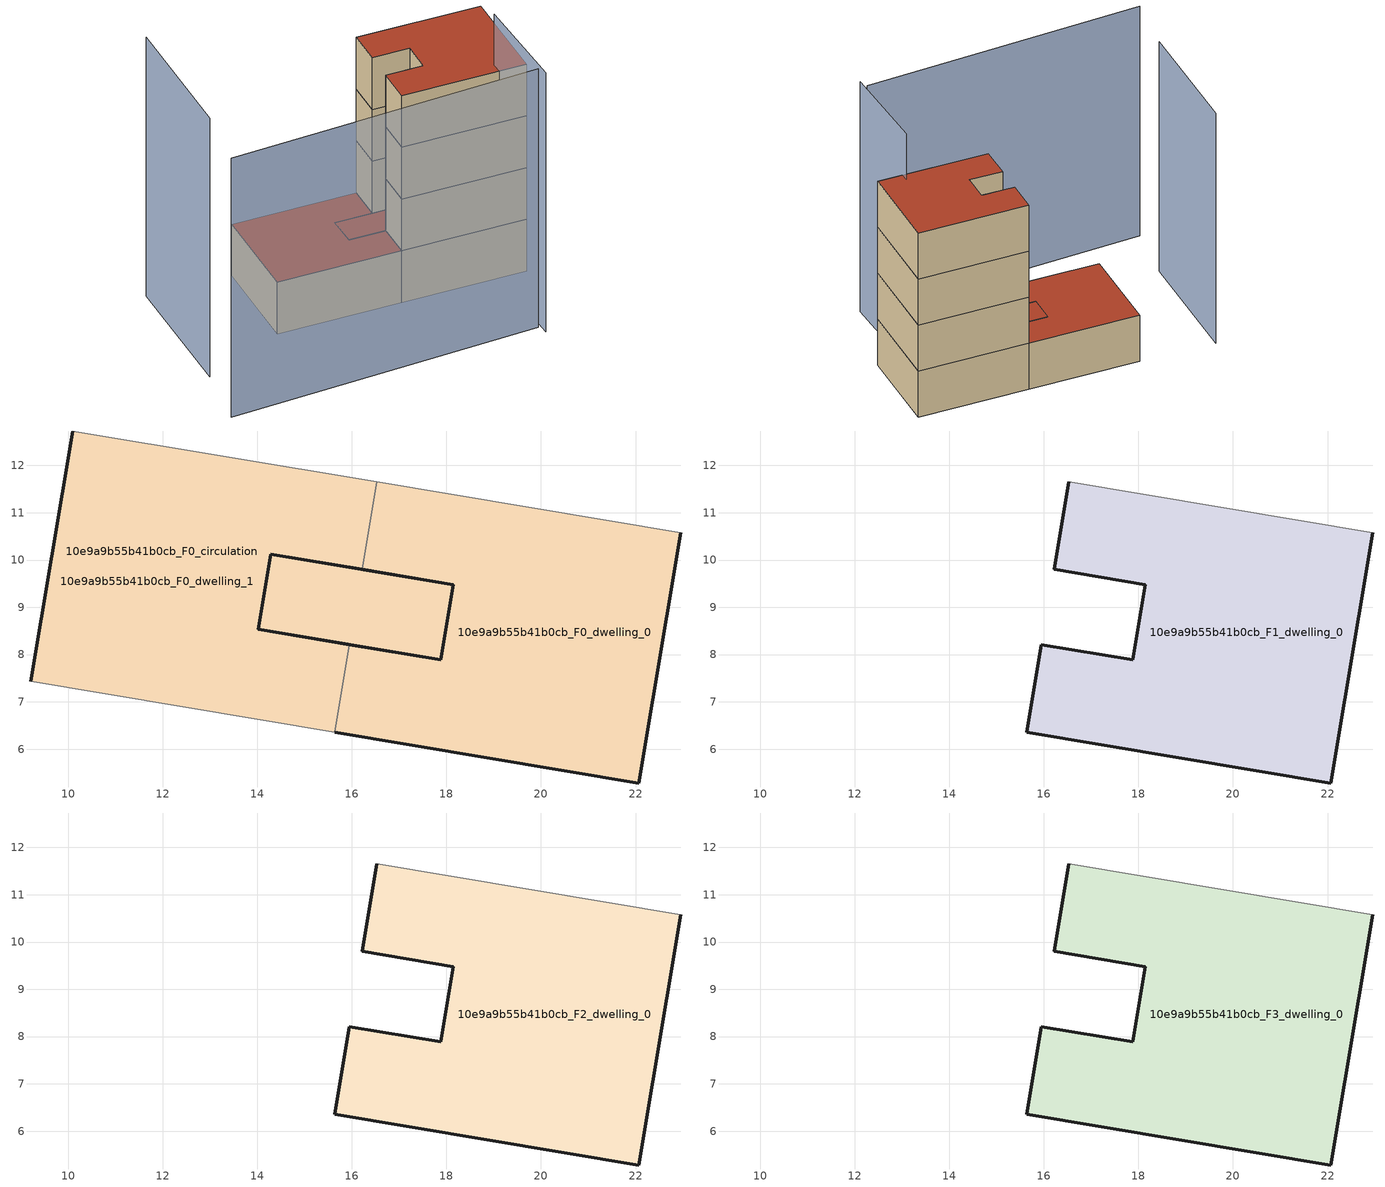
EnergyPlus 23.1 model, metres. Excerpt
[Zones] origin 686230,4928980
10e9a9b55b41b0cb_F0_dwelling_0
 floor ground (EU_floor_Construction): 22.95,10.58 22.07,5.29 15.64,6.36 15.95,8.21 17.88,7.89 18.14,9.48 16.22,9.8 16.53,11.65 z0; 18.14,9.48 17.88,7.89 15.95,8.21 14.02,8.54 14.29,10.12 z0
 wall outside (EU_wall_Construction): 16.22,9.8 18.14,9.48 17.88,7.89 15.95,8.21 / 15.64,6.36 22.07,5.29 22.95,10.58 z0:3
 wall adiabatic (EU_wall_Construction): 22.95,10.58 16.53,11.65 z0:3
 wall to 10e9a9b55b41b0cb_F0_dwelling_1 (EU_wall_Construction): 16.53,11.65 16.22,9.8 / 15.95,8.21 15.64,6.36 z0:3
 roof outside (EU_floor_Construction): 17.88,7.89 18.14,9.48 14.29,10.12 14.02,8.54 15.95,8.21 z3
10e9a9b55b41b0cb_F0_dwelling_1
 floor ground (EU_floor_Construction): 16.53,11.65 16.22,9.8 14.29,10.12 14.02,8.54 15.95,8.21 15.64,6.36 9.22,7.44 10.1,12.73 z0; 18.14,9.48 17.88,7.89 15.95,8.21 14.02,8.54 14.29,10.12 z0
 wall outside (EU_wall_Construction): 15.95,8.21 14.02,8.54 14.29,10.12 16.22,9.8 / 10.1,12.73 9.22,7.44 z0:3
 wall adiabatic (EU_wall_Construction): 9.22,7.44 15.64,6.36 / 16.53,11.65 10.1,12.73 z0:3
 roof outside (EU_roof_Construction): 17.88,7.89 18.14,9.48 14.29,10.12 14.02,8.54 15.95,8.21 z3; 15.64,6.36 15.95,8.21 14.02,8.54 14.29,10.12 16.22,9.8 16.53,11.65 10.1,12.73 9.22,7.44 z3
10e9a9b55b41b0cb_F0_circulation
 floor ground (EU_floor_Construction): 22.95,10.58 22.07,5.29 15.64,6.36 15.95,8.21 17.88,7.89 18.14,9.48 16.22,9.8 16.53,11.65 z0; 18.14,9.48 17.88,7.89 15.95,8.21 14.02,8.54 14.29,10.12 z0; 16.53,11.65 16.22,9.8 14.29,10.12 14.02,8.54 15.95,8.21 15.64,6.36 9.22,7.44 10.1,12.73 z0
 wall outside (EU_wall_Construction): 14.29,10.12 14.02,8.54 17.88,7.89 18.14,9.48 14.29,10.12 z0:3
 roof outside (EU_roof_Construction): 22.07,5.29 22.95,10.58 16.53,11.65 16.22,9.8 18.14,9.48 17.88,7.89 15.95,8.21 15.64,6.36 z3; 17.88,7.89 18.14,9.48 14.29,10.12 14.02,8.54 15.95,8.21 z3; 15.64,6.36 15.95,8.21 14.02,8.54 14.29,10.12 16.22,9.8 16.53,11.65 10.1,12.73 9.22,7.44 z3
10e9a9b55b41b0cb_F1_dwelling_0
 floor to 10e9a9b55b41b0cb_F0_dwelling_0 (EU_floor_Construction): 22.95,10.58 22.07,5.29 15.64,6.36 15.95,8.21 17.88,7.89 18.14,9.48 16.22,9.8 16.53,11.65 z3
 wall outside (EU_wall_Construction): 16.53,11.65 16.22,9.8 18.14,9.48 17.88,7.89 15.95,8.21 15.64,6.36 22.07,5.29 22.95,10.58 z3:6
 wall adiabatic (EU_wall_Construction): 22.95,10.58 16.53,11.65 z3:6
10e9a9b55b41b0cb_F2_dwelling_0
 floor to 10e9a9b55b41b0cb_F1_dwelling_0 (EU_floor_Construction): 22.95,10.58 22.07,5.29 15.64,6.36 15.95,8.21 17.88,7.89 18.14,9.48 16.22,9.8 16.53,11.65 z6
 wall outside (EU_wall_Construction): 16.53,11.65 16.22,9.8 18.14,9.48 17.88,7.89 15.95,8.21 15.64,6.36 22.07,5.29 22.95,10.58 z6:9
 wall adiabatic (EU_wall_Construction): 22.95,10.58 16.53,11.65 z6:9
10e9a9b55b41b0cb_F3_dwelling_0
 floor to 10e9a9b55b41b0cb_F2_dwelling_0 (EU_floor_Construction): 22.95,10.58 22.07,5.29 15.64,6.36 15.95,8.21 17.88,7.89 18.14,9.48 16.22,9.8 16.53,11.65 z9
 wall outside (EU_wall_Construction): 16.53,11.65 16.22,9.8 18.14,9.48 17.88,7.89 15.95,8.21 15.64,6.36 22.07,5.29 22.95,10.58 z9:12
 wall adiabatic (EU_wall_Construction): 22.95,10.58 16.53,11.65 z9:12
 roof outside (EU_roof_Construction): 22.07,5.29 22.95,10.58 16.53,11.65 16.22,9.8 18.14,9.48 17.88,7.89 15.95,8.21 15.64,6.36 z12
shading: 3.52,2.82 19.91,1.03 / 20.7,6.01 20.03,0.53 / 5.75,13.56 4.53,6.2 z0:15
[Building]
EU S2 Campaign: North Axis=0; Terrain=City; Solar Distribution=FullExterior
[Site:Location]
Bologna: Latitude=44.5; Longitude=11.25; Time Zone=1; Elevation=37
[SizingPeriod:WeatherFileDays]
AnnualSizingPeriod: Begin Month=1; Begin Day of Month=1; End Month=12; End Day of Month=31; Day of Week for Start Day=Monday; Use Weather File Daylight Saving Period=No; Use Weather File Rain and Snow Indicators=No
[MATERIAL]
EU_InternalMass_Material: Roughness=MediumRough; Thickness=0.1; Conductivity=1; Density=1800; Specific Heat=900; Thermal Absorptance=0.9; Solar Absorptance=0.7; Visible Absorptance=0.7
[MATERIAL:NOMASS] Roughness=MediumRough; Thermal Absorptance=0.9; Solar Absorptance=0.7; Visible Absorptance=0.7
Name | Thermal Resistance
EU_wall_NoMass | 0.937881
EU_roof_NoMass | 0.548572
EU_floor_NoMass | 0.71348
[CONSTRUCTION]
EU_wall_Construction: EU_wall_NoMass
EU_roof_Construction: EU_roof_NoMass
EU_floor_Construction: EU_floor_NoMass
EU_InternalMass_Construction: EU_InternalMass_Material
[ZONE] Type=1; Multiplier=1; Ceiling Height=autocalculate; Floor Area=autocalculate; Part of Total Floor Area=Yes
Name | Volume
10e9a9b55b41b0cb_F0_dwelling_0 | 114.278
10e9a9b55b41b0cb_F1_dwelling_0; 10e9a9b55b41b0cb_F2_dwelling_0; 10e9a9b55b41b0cb_F3_dwelling_0 | 95.4053
10e9a9b55b41b0cb_F0_dwelling_1 | 114.276
10e9a9b55b41b0cb_F0_circulation | 209.683
[INTERNALMASS] Construction=EU_InternalMass_Construction
Name | Zone or ZoneList | Surface Area
10e9a9b55b41b0cb_F0_dwelling_0_EU_InternalMass | 10e9a9b55b41b0cb_F0_dwelling_0 | 31.8017
10e9a9b55b41b0cb_F0_dwelling_1_EU_InternalMass | 10e9a9b55b41b0cb_F0_dwelling_1 | 31.8017
10e9a9b55b41b0cb_F1_dwelling_0_EU_InternalMass | 10e9a9b55b41b0cb_F1_dwelling_0 | 69.4084
10e9a9b55b41b0cb_F2_dwelling_0_EU_InternalMass | 10e9a9b55b41b0cb_F2_dwelling_0 | 69.4084
10e9a9b55b41b0cb_F3_dwelling_0_EU_InternalMass | 10e9a9b55b41b0cb_F3_dwelling_0 | 69.4084
[OTHEREQUIPMENT] Fuel Type=Electricity; Design Level Calculation Method=Watts/Area; Power per Zone Floor Area=1; Fraction Latent=0; Fraction Radiant=0; Fraction Lost=0; Carbon Dioxide Generation Rate=0; EndUse Subcategory=EU_Step8_InternalGains
Name | Zone or ZoneList or Space or SpaceList | Schedule
EU_Step8_InternalGain_10e9a9b55b41b0cb_F0_dwelling_0_f000 | 10e9a9b55b41b0cb_F0_dwelling_0 | EU_Step8_GainSchedule_10e9a9b55b41b0cb_F0_dwelling_0_f000
EU_Step8_InternalGain_10e9a9b55b41b0cb_F0_dwelling_1_f000 | 10e9a9b55b41b0cb_F0_dwelling_1 | EU_Step8_GainSchedule_10e9a9b55b41b0cb_F0_dwelling_1_f000
EU_Step8_InternalGain_10e9a9b55b41b0cb_F1_dwelling_0_f000 | 10e9a9b55b41b0cb_F1_dwelling_0 | EU_Step8_GainSchedule_10e9a9b55b41b0cb_F1_dwelling_0_f000
EU_Step8_InternalGain_10e9a9b55b41b0cb_F2_dwelling_0_f000 | 10e9a9b55b41b0cb_F2_dwelling_0 | EU_Step8_GainSchedule_10e9a9b55b41b0cb_F2_dwelling_0_f000
EU_Step8_InternalGain_10e9a9b55b41b0cb_F3_dwelling_0_f000 | 10e9a9b55b41b0cb_F3_dwelling_0 | EU_Step8_GainSchedule_10e9a9b55b41b0cb_F3_dwelling_0_f000
[ZONEINFILTRATION:DESIGNFLOWRATE]
EU_Circulation_Infiltration_10e9a9b55b41b0cb_F0_circulation: Zone or ZoneList or Space or SpaceList=10e9a9b55b41b0cb_F0_circulation; Schedule=EU_AlwaysOn; Design Flow Rate Calculation Method=Flow/Area; Flow Rate per Floor Area=0.0005; Constant Term Coefficient=1; Temperature Term Coefficient=0; Velocity Term Coefficient=0; Velocity Squared Term Coefficient=0
[ZONEVENTILATION:DESIGNFLOWRATE] Schedule=EU_AlwaysOn; Design Flow Rate Calculation Method=AirChanges/Hour; Air Changes per Hour=0.687892; Ventilation Type=Natural; Fan Pressure Rise=0; Fan Total Efficiency=1; Constant Term Coefficient=1; Temperature Term Coefficient=0; Velocity Term Coefficient=0; Velocity Squared Term Coefficient=0; Minimum Indoor Temperature=-100; Maximum Indoor Temperature=100; Delta Temperature=-100; Minimum Outdoor Temperature=-100; Maximum Outdoor Temperature=100; Maximum Wind Speed=40
Name | Zone or ZoneList or Space or SpaceList
EU_ConstantAir_10e9a9b55b41b0cb_F0_dwelling_0 | 10e9a9b55b41b0cb_F0_dwelling_0
EU_ConstantAir_10e9a9b55b41b0cb_F0_dwelling_1 | 10e9a9b55b41b0cb_F0_dwelling_1
EU_ConstantAir_10e9a9b55b41b0cb_F1_dwelling_0 | 10e9a9b55b41b0cb_F1_dwelling_0
EU_ConstantAir_10e9a9b55b41b0cb_F2_dwelling_0 | 10e9a9b55b41b0cb_F2_dwelling_0
EU_ConstantAir_10e9a9b55b41b0cb_F3_dwelling_0 | 10e9a9b55b41b0cb_F3_dwelling_0
[HVACTEMPLATE:THERMOSTAT] Constant Heating Setpoint=20; Constant Cooling Setpoint=50
EU_HeatOnly_10e9a9b55b41b0cb_F0_dwelling_0; EU_HeatOnly_10e9a9b55b41b0cb_F0_dwelling_1; EU_HeatOnly_10e9a9b55b41b0cb_F1_dwelling_0; EU_HeatOnly_10e9a9b55b41b0cb_F2_dwelling_0; EU_HeatOnly_10e9a9b55b41b0cb_F3_dwelling_0
[HVACTEMPLATE:ZONE:IDEALLOADSAIRSYSTEM] System Availability Schedule=EU_AlwaysOn; Maximum Heating Supply Air Temperature=50; Minimum Cooling Supply Air Temperature=13; Maximum Heating Supply Air Humidity Ratio=0.0156; Minimum Cooling Supply Air Humidity Ratio=0.0077; Heating Limit=NoLimit; Cooling Limit=NoLimit; Heating Availability Schedule=EU_AlwaysOn; Cooling Availability Schedule=EU_CoolingOff; Dehumidification Control Type=ConstantSensibleHeatRatio; Cooling Sensible Heat Ratio=0.7; Dehumidification Setpoint=60; Humidification Control Type=None; Humidification Setpoint=30; Outdoor Air Method=None; Outdoor Air Flow Rate per Person=0.00944; Outdoor Air Flow Rate per Zone Floor Area=0; Outdoor Air Flow Rate per Zone=0; Demand Controlled Ventilation Type=None; Outdoor Air Economizer Type=NoEconomizer; Heat Recovery Type=None; Sensible Heat Recovery Effectiveness=0.7; Latent Heat Recovery Effectiveness=0.65
Name | Template Thermostat
10e9a9b55b41b0cb_F0_dwelling_0 | EU_HeatOnly_10e9a9b55b41b0cb_F0_dwelling_0
10e9a9b55b41b0cb_F0_dwelling_1 | EU_HeatOnly_10e9a9b55b41b0cb_F0_dwelling_1
10e9a9b55b41b0cb_F1_dwelling_0 | EU_HeatOnly_10e9a9b55b41b0cb_F1_dwelling_0
10e9a9b55b41b0cb_F2_dwelling_0 | EU_HeatOnly_10e9a9b55b41b0cb_F2_dwelling_0
10e9a9b55b41b0cb_F3_dwelling_0 | EU_HeatOnly_10e9a9b55b41b0cb_F3_dwelling_0
[SIZING:ZONE] Zone Cooling Design Supply Air Temperature Input Method=SupplyAirTemperature; Zone Cooling Design Supply Air Temperature=13; Zone Heating Design Supply Air Temperature Input Method=SupplyAirTemperature; Zone Heating Design Supply Air Temperature=50; Zone Cooling Design Supply Air Humidity Ratio=0.008; Zone Heating Design Supply Air Humidity Ratio=0.008; Cooling Design Air Flow Method=DesignDay; Cooling Design Air Flow Rate=0; Cooling Minimum Air Flow per Zone Floor Area=0.000762; Cooling Minimum Air Flow=0; Cooling Minimum Air Flow Fraction=0.2; Heating Design Air Flow Method=DesignDay; Heating Design Air Flow Rate=0; Heating Maximum Air Flow per Zone Floor Area=0.002032; Heating Maximum Air Flow=0.141576; Heating Maximum Air Flow Fraction=0.3; Account for Dedicated Outdoor Air System=No; Dedicated Outdoor Air System Control Strategy=NeutralSupplyAir; Dedicated Outdoor Air Low Setpoint Temperature for Design=autosize; Dedicated Outdoor Air High Setpoint Temperature for Design=autosize; Zone Load Sizing Method=Sensible Load Only No Latent Load; Zone Latent Cooling Design Supply Air Humidity Ratio Input Method=HumidityRatioDifference; Zone Cooling Design Supply Air Humidity Ratio Difference=0.005; Zone Latent Heating Design Supply Air Humidity Ratio Input Method=HumidityRatioDifference; Zone Humidification Design Supply Air Humidity Ratio Difference=0.005
10e9a9b55b41b0cb_F0_dwelling_0; 10e9a9b55b41b0cb_F0_dwelling_1; 10e9a9b55b41b0cb_F1_dwelling_0; 10e9a9b55b41b0cb_F2_dwelling_0; 10e9a9b55b41b0cb_F3_dwelling_0
[SCHEDULE:CONSTANT]
Name | Hourly Value
EU_AlwaysOn | 1
EU_CoolingOff | 0
[SCHEDULE:FILE] Column Number=1; Rows to Skip at Top=0; Number of Hours of Data=8760; Column Separator=Comma; Interpolate to Timestep=No; Minutes per Item=60; Adjust Schedule for Daylight Savings=Yes
Name | File
EU_Step8_GainSchedule_10e9a9b55b41b0cb_F0_dwelling_0_f000 | ../../schedules/10e9a9b55b41b0cb/10e9a9b55b41b0cb_F0_dwelling_0_f000_gain.csv
EU_Step8_GainSchedule_10e9a9b55b41b0cb_F0_dwelling_1_f000 | ../../schedules/10e9a9b55b41b0cb/10e9a9b55b41b0cb_F0_dwelling_1_f000_gain.csv
EU_Step8_GainSchedule_10e9a9b55b41b0cb_F1_dwelling_0_f000 | ../../schedules/10e9a9b55b41b0cb/10e9a9b55b41b0cb_F1_dwelling_0_f000_gain.csv
EU_Step8_GainSchedule_10e9a9b55b41b0cb_F2_dwelling_0_f000 | ../../schedules/10e9a9b55b41b0cb/10e9a9b55b41b0cb_F2_dwelling_0_f000_gain.csv
EU_Step8_GainSchedule_10e9a9b55b41b0cb_F3_dwelling_0_f000 | ../../schedules/10e9a9b55b41b0cb/10e9a9b55b41b0cb_F3_dwelling_0_f000_gain.csv
